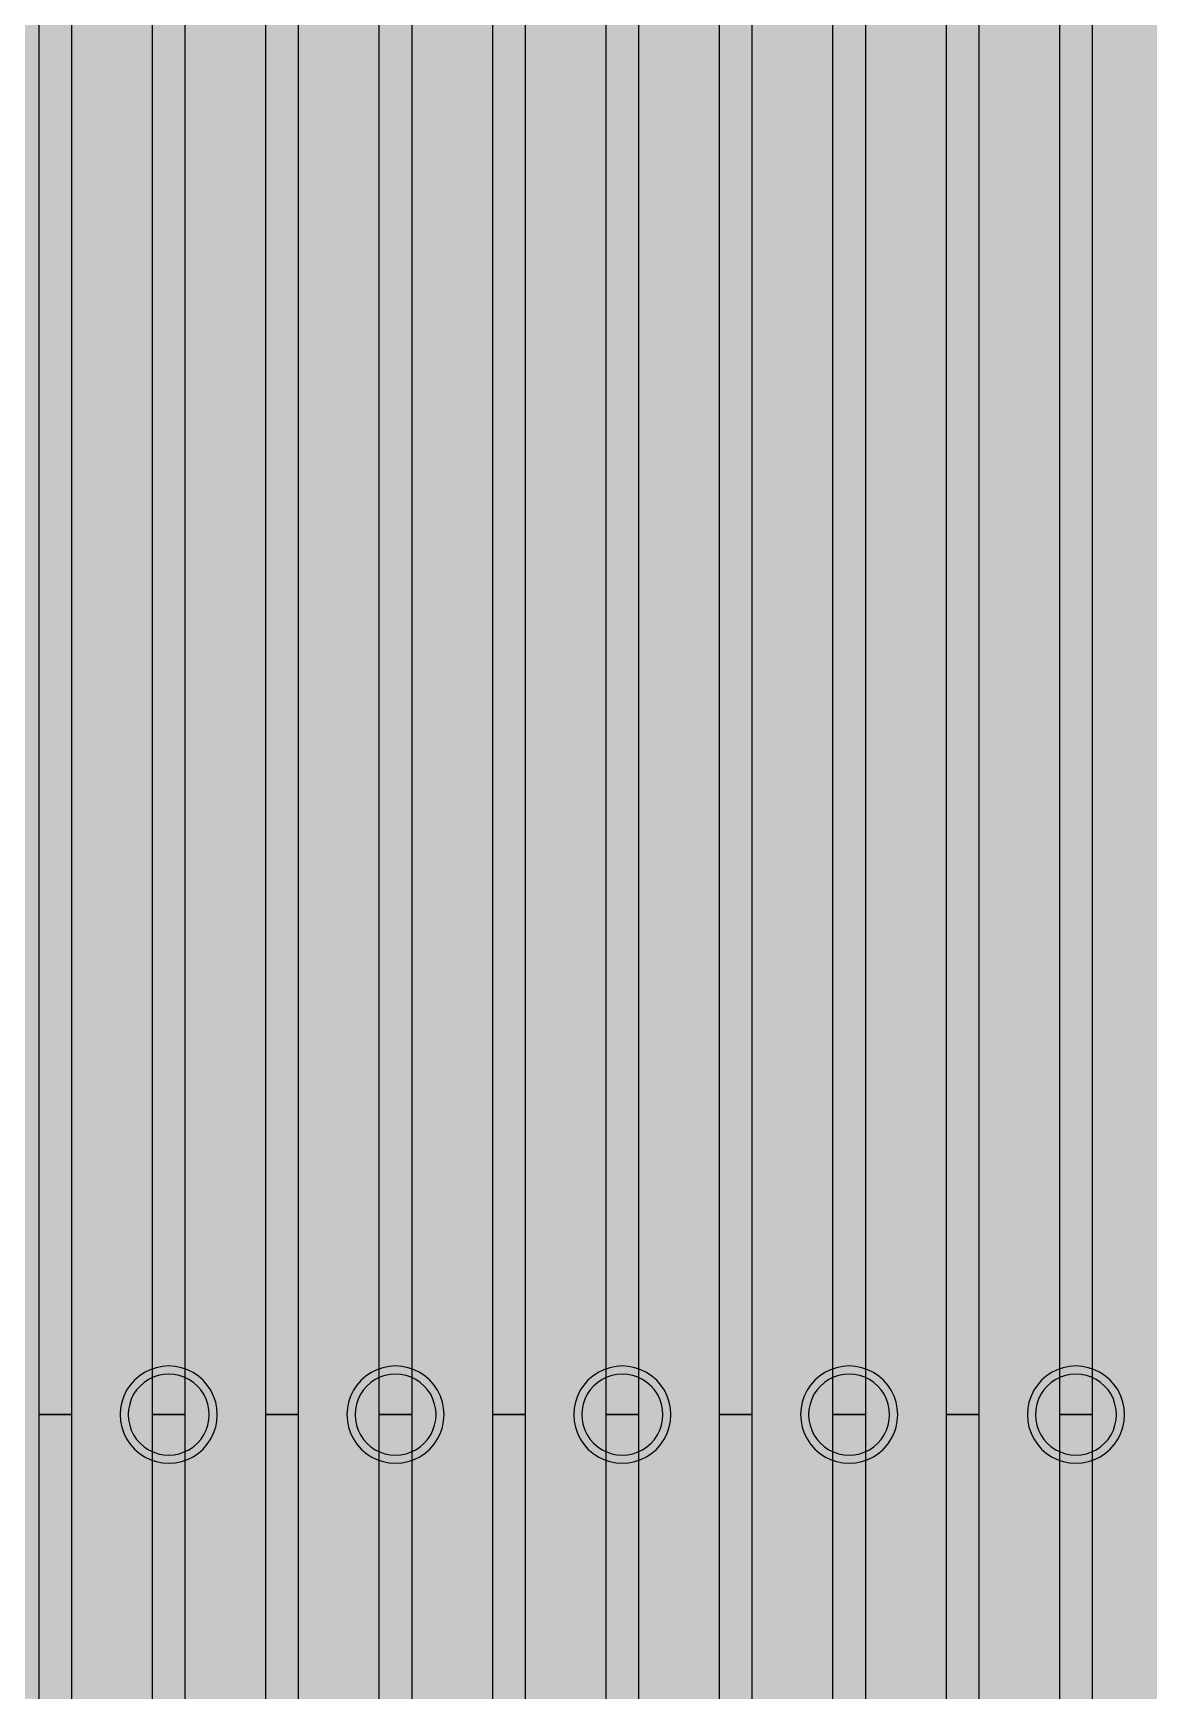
# Model space of a CAD drawing. Header units: metres. Extents: x -7231 to 10969, y -37556 to 1873.
# Drawn here: x 51.1 to 120, y -16649 to -16546.6 of the extents above; entities that cross this region are included whole.
import ezdxf

# ---------------------------------------------------------------- set-up
doc = ezdxf.new("R2010")
doc.units = ezdxf.units.M
for name, color, linetype in [('Metal1', 4, 'CONTINUOUS'), ('Metal2', 3, 'CONTINUOUS'), ('Polyimide', 7, 'CONTINUOUS')]:
    doc.layers.add(name, color=color, linetype=linetype)

msp = doc.modelspace()

# ---------------------------------------------------------------- hatches: boundary and pattern name
at = {"layer": 'Polyimide'}
msp.add_hatch(color=7, dxfattribs=at).paths.add_polyline_path([(4065.69, -468), (4066.67, -501.99), (4068.51, -535.99), (4071.41, -569.99), (4075.54, -603.99), (4081.04, -637.99), (4088.01, -671.99), (4096.52, -705.98), (4106.62, -739.98), (4118.33, -773.98), (4131.63, -807.98), (4146.49, -841.98), (4162.87, -875.98), (4180.68, -909.97), (4199.83, -943.97), (4220.22, -977.97), (4241.73, -1011.97), (4264.21, -1045.97), (4287.52, -1079.96), (4311.51, -1113.96), (4336.01, -1147.96), (4360.86, -1181.96), (4385.88, -1215.96), (4410.89, -1249.96), (4435.74, -1283.95), (4460.24, -1317.95), (4484.23, -1351.95), (4507.54, -1385.95), (4530.02, -1419.95), (4551.53, -1453.94), (4571.92, -1487.94), (4591.07, -1521.94), (4608.88, -1555.94), (4625.26, -1589.94), (4640.12, -1623.94), (4653.42, -1657.93), (4665.13, -1691.93), (4675.23, -1725.93), (4683.74, -1759.93), (4690.71, -1793.93), (4696.21, -1827.93), (4700.34, -1861.92), (4703.24, -1895.92), (4705.08, -1929.92), (4706.06, -1963.92), (4706.44, -1997.92), (4706.5, -2031.91), (4706.5, -4793.02), (4709.95, -4838.39), (4720.22, -4882.71), (4737.08, -4924.98), (4760.13, -4964.2), (4788.85, -4999.49), (4822.58, -5030.03), (4860.53, -5055.12), (4901.85, -5074.18), (4901.85, -5074.18), (4970.68, -5105.23), (5034.7, -5145.26), (5092.76, -5193.54), (5143.8, -5249.19), (5186.89, -5311.2), (5221.24, -5378.44), (5246.23, -5449.69), (5261.41, -5523.66), (5266.5, -5599), (5261.41, -5674.34), (5246.23, -5748.31), (5221.24, -5819.56), (5186.89, -5886.8), (5143.8, -5948.81), (5092.76, -6004.46), (5034.7, -6052.74), (4970.68, -6092.77), (4901.85, -6123.82), (4860.53, -6142.88), (4822.58, -6167.97), (4788.85, -6198.51), (4760.13, -6233.8), (4737.08, -6273.02), (4720.22, -6315.29), (4709.95, -6359.61), (4706.5, -6404.98), (4706.5, -9221.52), (4709.95, -9266.88), (4720.22, -9311.21), (4737.08, -9353.47), (4760.13, -9392.7), (4788.85, -9427.98), (4822.58, -9458.52), (4860.53, -9483.61), (4901.85, -9502.67), (4970.68, -9533.72), (5034.7, -9573.75), (5092.76, -9622.03), (5143.8, -9677.68), (5186.89, -9739.69), (5221.24, -9806.94), (5246.23, -9878.19), (5261.41, -9952.16), (5266.5, -10027.49), (5261.41, -10102.83), (5246.23, -10176.8), (5221.24, -10248.05), (5186.89, -10315.3), (5143.8, -10377.31), (5092.76, -10432.96), (5034.7, -10481.24), (4970.68, -10521.27), (4901.85, -10552.32), (4860.53, -10571.38), (4822.58, -10596.46), (4788.85, -10627), (4760.13, -10662.29), (4737.08, -10701.52), (4720.22, -10743.78), (4709.95, -10788.1), (4706.5, -10833.47), (4706.5, -13650.01), (4709.95, -13695.38), (4720.22, -13739.7), (4737.08, -13781.96), (4760.13, -13821.19), (4788.85, -13856.48), (4822.58, -13887.02), (4860.53, -13912.11), (4901.85, -13931.17), (4970.68, -13962.22), (5034.7, -14002.25), (5092.76, -14050.53), (5143.8, -14106.18), (5186.89, -14168.19), (5221.24, -14235.43), (5246.23, -14306.68), (5261.41, -14380.65), (5266.5, -14455.99), (5261.41, -14531.33), (5246.23, -14605.29), (5221.24, -14676.55), (5186.89, -14743.79), (5143.8, -14805.8), (5092.76, -14861.45), (5034.7, -14909.73), (4970.68, -14949.76), (4901.85, -14980.81), (4860.53, -14999.87), (4822.58, -15024.96), (4788.85, -15055.5), (4760.13, -15090.79), (4737.08, -15130.01), (4720.22, -15172.27), (4709.95, -15216.6), (4706.5, -15261.97), (4706.5, -15455.99), (4720.95, -15750.04), (4764.14, -16041.26), (4835.68, -16326.84), (4934.86, -16604.04), (5060.74, -16870.18), (5212.09, -17122.7), (5387.47, -17359.17), (5585.18, -17577.31), (5803.32, -17775.02), (6039.79, -17950.4), (6292.31, -18101.75), (6558.45, -18227.63), (6835.65, -18326.81), (7121.23, -18398.34), (7412.45, -18441.54), (7706.5, -18455.99), (9969.01, -18455.99), (10047.42, -18459.84), (10125.08, -18471.36), (10201.23, -18490.44), (10275.15, -18516.89), (10346.12, -18550.45), (10413.46, -18590.81), (10476.52, -18637.58), (10534.69, -18690.3), (10587.41, -18748.47), (10634.18, -18811.53), (10674.54, -18878.87), (10708.11, -18949.84), (10734.56, -19023.76), (10753.63, -19099.92), (10765.15, -19177.58), (10769.01, -19255.99), (10769.01, -20895.8), (10730.24, -20951.41), (10694.6, -21009.08), (10662.21, -21068.63), (10633.17, -21129.89), (10607.55, -21192.66), (10585.45, -21256.74), (10566.93, -21321.96), (10552.05, -21388.09), (10540.84, -21454.95), (10533.35, -21522.33), (10529.6, -21590.02), (10529.6, -21657.81), (10533.35, -21725.5), (10540.84, -21792.87), (10552.05, -21859.73), (10566.93, -21925.87), (10585.45, -21991.08), (10607.55, -22055.17), (10633.17, -22117.94), (10662.21, -22179.19), (10694.6, -22238.74), (10730.24, -22296.41), (10769.01, -22352.03), (10769.01, -32454.24), (10728.74, -32510.49), (10691.72, -32568.92), (10658.05, -32629.35), (10627.85, -32691.58), (10601.2, -32755.42), (10578.21, -32820.67), (10558.93, -32887.1), (10543.44, -32954.52), (10531.77, -33022.71), (10523.97, -33091.44), (10520.07, -33160.51), (10520.07, -33229.69), (10523.97, -33298.75), (10531.77, -33367.49), (10543.44, -33435.67), (10558.93, -33503.09), (10578.21, -33569.53), (10601.2, -33634.77), (10627.85, -33698.61), (10658.05, -33760.85), (10691.72, -33821.28), (10728.74, -33879.71), (10769.01, -33935.96), (10769.01, -36556), (10765.15, -36634.41), (10753.63, -36712.07), (10734.56, -36788.23), (10708.11, -36862.15), (10674.54, -36933.12), (10634.18, -37000.46), (10587.41, -37063.51), (10534.69, -37121.69), (10476.52, -37174.41), (10413.46, -37221.18), (10346.12, -37261.54), (10275.15, -37295.1), (10201.23, -37321.55), (10125.08, -37340.63), (10047.42, -37352.15), (9969.01, -37356), (-6231.01, -37356), (-6309.42, -37352.15), (-6387.08, -37340.63), (-6463.23, -37321.55), (-6537.15, -37295.1), (-6608.12, -37261.54), (-6675.46, -37221.18), (-6738.52, -37174.41), (-6796.69, -37121.69), (-6849.41, -37063.51), (-6896.18, -37000.46), (-6936.54, -36933.12), (-6970.11, -36862.15), (-6996.56, -36788.23), (-7015.63, -36712.07), (-7027.15, -36634.41), (-7031.01, -36556), (-7031.01, -33936), (-6990.74, -33879.75), (-6953.7, -33821.31), (-6920.03, -33760.88), (-6889.82, -33698.64), (-6863.18, -33634.8), (-6840.18, -33569.55), (-6820.9, -33503.11), (-6805.4, -33435.69), (-6793.74, -33367.49), (-6785.94, -33298.75), (-6782.03, -33229.68), (-6782.03, -33160.5), (-6785.94, -33091.43), (-6793.74, -33022.69), (-6805.4, -32954.5), (-6820.9, -32887.07), (-6840.18, -32820.63), (-6863.18, -32755.39), (-6889.82, -32691.54), (-6920.03, -32629.3), (-6953.7, -32568.87), (-6990.74, -32510.43), (-7031.01, -32454.18), (-7031.01, -22364.83), (-6990.74, -22308.58), (-6953.7, -22250.14), (-6920.03, -22189.71), (-6889.82, -22127.47), (-6863.18, -22063.62), (-6840.18, -21998.38), (-6820.9, -21931.94), (-6805.4, -21864.51), (-6793.74, -21796.32), (-6785.94, -21727.58), (-6782.03, -21658.51), (-6782.03, -21589.33), (-6785.94, -21520.26), (-6793.74, -21451.52), (-6805.4, -21383.32), (-6820.9, -21315.9), (-6840.18, -21249.46), (-6863.18, -21184.21), (-6889.82, -21120.37), (-6920.03, -21058.13), (-6953.7, -20997.7), (-6990.74, -20939.26), (-7031.01, -20883.01), (-7031.01, -19255.99), (-7027.15, -19177.58), (-7015.63, -19099.92), (-6996.56, -19023.76), (-6970.11, -18949.84), (-6936.54, -18878.87), (-6896.18, -18811.53), (-6849.41, -18748.47), (-6796.69, -18690.3), (-6738.52, -18637.58), (-6675.46, -18590.81), (-6608.12, -18550.45), (-6537.15, -18516.89), (-6463.23, -18490.44), (-6387.08, -18471.36), (-6309.42, -18459.84), (-6231.01, -18455.99), (-3968.5, -18455.99), (-3674.45, -18441.54), (-3383.23, -18398.34), (-3097.65, -18326.81), (-2820.45, -18227.63), (-2554.31, -18101.75), (-2301.79, -17950.4), (-2065.32, -17775.02), (-1847.18, -17577.31), (-1649.47, -17359.17), (-1474.09, -17122.7), (-1322.74, -16870.18), (-1196.86, -16604.04), (-1097.68, -16326.84), (-1026.14, -16041.26), (-982.95, -15750.04), (-968.5, -15455.99), (-968.5, -15261.97), (-971.95, -15216.6), (-982.22, -15172.27), (-999.08, -15130.01), (-1022.13, -15090.79), (-1050.85, -15055.5), (-1084.58, -15024.96), (-1122.53, -14999.87), (-1163.85, -14980.81), (-1232.68, -14949.76), (-1296.7, -14909.73), (-1354.76, -14861.45), (-1405.8, -14805.8), (-1448.89, -14743.79), (-1483.24, -14676.55), (-1508.23, -14605.29), (-1523.41, -14531.33), (-1528.5, -14455.99), (-1523.41, -14380.65), (-1508.23, -14306.68), (-1483.24, -14235.43), (-1448.89, -14168.19), (-1405.8, -14106.18), (-1354.76, -14050.53), (-1296.7, -14002.25), (-1232.68, -13962.22), (-1163.85, -13931.17), (-1122.53, -13912.11), (-1084.58, -13887.02), (-1050.85, -13856.48), (-1022.13, -13821.19), (-999.08, -13781.96), (-982.22, -13739.7), (-971.95, -13695.38), (-968.5, -13650.01), (-968.5, -12309.64), (-971.95, -12264.27), (-982.22, -12219.94), (-999.08, -12177.68), (-1022.13, -12138.46), (-1050.85, -12103.17), (-1084.58, -12072.63), (-1122.53, -12047.54), (-1163.85, -12028.48), (-1232.68, -11997.43), (-1296.7, -11957.4), (-1354.76, -11909.12), (-1405.8, -11853.47), (-1448.89, -11791.46), (-1483.24, -11724.22), (-1508.23, -11652.96), (-1523.41, -11579), (-1528.5, -11503.66), (-1523.41, -11428.32), (-1508.23, -11354.35), (-1483.24, -11283.1), (-1448.89, -11215.86), (-1405.8, -11153.85), (-1354.76, -11098.2), (-1296.7, -11049.92), (-1232.68, -11009.89), (-1163.85, -10978.84), (-1122.53, -10959.78), (-1084.58, -10934.69), (-1050.85, -10904.15), (-1022.13, -10868.86), (-999.08, -10829.63), (-982.22, -10787.37), (-971.95, -10743.05), (-968.5, -10697.68), (-968.5, -9357.31), (-971.95, -9311.94), (-982.22, -9267.62), (-999.08, -9225.35), (-1022.13, -9186.13), (-1050.85, -9150.84), (-1084.58, -9120.3), (-1122.53, -9095.21), (-1163.85, -9076.15), (-1163.85, -9076.15), (-1232.68, -9045.1), (-1296.7, -9005.07), (-1354.76, -8956.79), (-1405.8, -8901.14), (-1448.89, -8839.13), (-1483.24, -8771.89), (-1508.23, -8700.64), (-1523.41, -8626.67), (-1528.5, -8551.33), (-1523.41, -8475.99), (-1508.23, -8402.02), (-1483.24, -8330.77), (-1448.89, -8263.53), (-1405.8, -8201.52), (-1354.76, -8145.87), (-1296.7, -8097.59), (-1232.68, -8057.56), (-1163.85, -8026.51), (-1163.85, -8026.51), (-1122.53, -8007.45), (-1084.58, -7982.36), (-1050.85, -7951.82), (-1022.13, -7916.53), (-999.08, -7877.31), (-982.22, -7835.04), (-971.95, -7790.72), (-968.5, -7745.35), (-968.5, -6404.98), (-971.95, -6359.61), (-982.22, -6315.29), (-999.08, -6273.02), (-1022.13, -6233.8), (-1050.85, -6198.51), (-1084.58, -6167.97), (-1122.53, -6142.88), (-1163.85, -6123.82), (-1163.85, -6123.82), (-1232.68, -6092.77), (-1296.7, -6052.74), (-1354.76, -6004.46), (-1405.8, -5948.81), (-1448.89, -5886.8), (-1483.24, -5819.56), (-1508.23, -5748.31), (-1523.41, -5674.34), (-1528.5, -5599), (-1523.41, -5523.66), (-1508.23, -5449.69), (-1483.24, -5378.44), (-1448.89, -5311.2), (-1405.8, -5249.19), (-1354.76, -5193.54), (-1296.7, -5145.26), (-1232.68, -5105.23), (-1163.85, -5074.18), (-1163.85, -5074.18), (-1122.53, -5055.12), (-1084.58, -5030.03), (-1050.85, -4999.49), (-1022.13, -4964.2), (-999.08, -4924.98), (-982.22, -4882.71), (-971.95, -4838.39), (-968.5, -4793.02), (-968.5, -2031.91), (-968.44, -1997.92), (-968.06, -1963.92), (-967.05, -1929.92), (-965.18, -1895.92), (-962.22, -1861.92), (-958.01, -1827.93), (-952.41, -1793.93), (-945.31, -1759.93), (-936.64, -1725.93), (-926.35, -1691.93), (-914.43, -1657.93), (-900.88, -1623.94), (-885.74, -1589.94), (-869.05, -1555.94), (-850.91, -1521.94), (-831.4, -1487.94), (-810.63, -1453.94), (-788.72, -1419.95), (-765.82, -1385.95), (-742.07, -1351.95), (-717.63, -1317.95), (-692.67, -1283.95), (-667.36, -1249.96), (-641.88, -1215.96), (-616.39, -1181.96), (-591.08, -1147.96), (-566.12, -1113.96), (-541.68, -1079.96), (-517.93, -1045.97), (-495.03, -1011.97), (-473.12, -977.97), (-452.35, -943.97), (-432.84, -909.97), (-414.7, -875.98), (-398.01, -841.98), (-382.87, -807.98), (-369.32, -773.98), (-357.4, -739.98), (-347.11, -705.98), (-338.44, -671.99), (-331.34, -637.99), (-325.74, -603.99), (-321.53, -569.99), (-318.57, -535.99), (-316.7, -501.99), (-315.69, -468), (-315.31, -434), (-315.25, -400), (-315.25, 401), (-315.25, 451), (-315.25, 1644), (-270.25, 1644), (-270.03, 1637.13), (-269.35, 1630.29), (-268.23, 1623.52), (-266.67, 1616.82), (-264.68, 1610.25), (-262.26, 1603.82), (-259.42, 1597.56), (-256.18, 1591.5), (-252.55, 1585.67), (-248.55, 1580.08), (-244.19, 1574.77), (-239.5, 1569.75), (-234.48, 1565.06), (-229.17, 1560.7), (-223.58, 1556.7), (-217.75, 1553.07), (-211.69, 1549.83), (-205.43, 1546.99), (-199, 1544.57), (-192.43, 1542.58), (-185.73, 1541.02), (-178.96, 1539.9), (-172.12, 1539.22), (-165.25, 1539), (-158.38, 1539.22), (-151.54, 1539.9), (-144.77, 1541.02), (-138.07, 1542.58), (-131.5, 1544.57), (-125.07, 1546.99), (-118.81, 1549.83), (-112.75, 1553.07), (-106.92, 1556.7), (-101.33, 1560.7), (-96.02, 1565.06), (-91, 1569.75), (-86.31, 1574.77), (-81.95, 1580.08), (-77.95, 1585.67), (-74.32, 1591.5), (-71.08, 1597.56), (-68.24, 1603.82), (-65.82, 1610.25), (-63.83, 1616.82), (-62.27, 1623.52), (-61.15, 1630.29), (-60.47, 1637.13), (-60.25, 1644), (1853, 1644), (1853, 1573), (3815.25, 1573), (3815.46, 1579.54), (3816.11, 1586.05), (3817.17, 1592.51), (3818.66, 1598.88), (3820.56, 1605.14), (3822.86, 1611.27), (3825.56, 1617.23), (3828.65, 1623), (3832.1, 1628.56), (3835.91, 1633.88), (3840.07, 1638.93), (3844.54, 1643.71), (3849.32, 1648.18), (3854.37, 1652.34), (3859.69, 1656.15), (3865.25, 1659.6), (3871.02, 1662.69), (3876.98, 1665.39), (3883.11, 1667.69), (3889.37, 1669.59), (3895.74, 1671.08), (3902.2, 1672.14), (3908.71, 1672.79), (3915.25, 1673), (3921.79, 1672.79), (3928.3, 1672.14), (3934.76, 1671.08), (3941.13, 1669.59), (3947.39, 1667.69), (3953.52, 1665.39), (3959.48, 1662.69), (3965.25, 1659.6), (3970.81, 1656.15), (3976.13, 1652.34), (3981.18, 1648.18), (3985.96, 1643.71), (3990.43, 1638.93), (3994.59, 1633.88), (3998.4, 1628.56), (4001.85, 1623), (4004.94, 1617.23), (4007.64, 1611.27), (4009.94, 1605.14), (4011.84, 1598.88), (4013.33, 1592.51), (4014.39, 1586.05), (4015.04, 1579.54), (4015.25, 1573), (4065.25, 1573), (4065.25, 451), (4065.25, 401), (4065.25, -400), (4065.31, -434), (4065.69, -468)])

# ---------------------------------------------------------------- linework, layer by layer
at = {"layer": 'Metal1'}
for points in [[(53.5, -2032.13), (53.5, -16631.91), (51.5, -16631.91), (51.5, -2031.7)], [(60.5, -2032.13), (60.5, -16631.91), (58.5, -16631.91), (58.5, -2031.7)], [(67.5, -2032.13), (67.5, -16631.91), (65.5, -16631.91), (65.5, -2031.7)], [(74.5, -2032.13), (74.5, -16631.91), (72.5, -16631.91), (72.5, -2031.7)], [(81.5, -2032.13), (81.5, -16631.91), (79.5, -16631.91), (79.5, -2031.7)], [(88.5, -2032.13), (88.5, -16631.91), (86.5, -16631.91), (86.5, -2031.7)], [(95.5, -2032.13), (95.5, -16631.91), (93.5, -16631.91), (93.5, -2031.7)], [(102.5, -2032.13), (102.5, -16631.91), (100.5, -16631.91), (100.5, -2031.7)], [(109.5, -2032.12), (109.5, -16631.91), (107.5, -16631.91), (107.5, -2031.7)], [(116.5, -2032.12), (116.5, -16631.91), (114.5, -16631.91), (114.5, -2031.71)], [(167.16, -17790.01), (150.67, -17767.51), (134.17, -17745.01), (117.67, -17722.51), (101.18, -17700.01), (84.68, -17677.51), (68.19, -17655.01), (58.2, -17641.38), (51.5, -17620.91), (51.5, -16631.91), (53.5, -16631.91), (53.5, -17620.6), (60, -17640.45), (69.8, -17653.82), (86.3, -17676.32), (102.79, -17698.83), (119.29, -17721.33), (135.78, -17743.83), (152.28, -17766.33), (168.77, -17788.83)], [(180.27, -17790.01), (163.9, -17767.51), (147.53, -17745.01), (131.16, -17722.51), (114.8, -17700.01), (98.43, -17677.5), (82.06, -17655), (72.15, -17641.38), (65.5, -17620.94), (65.5, -16631.91), (67.5, -16631.91), (67.5, -17620.63), (73.95, -17640.45), (83.68, -17653.83), (100.05, -17676.33), (116.41, -17698.83), (132.78, -17721.33), (149.15, -17743.83), (165.52, -17766.33), (181.89, -17788.83)], [(193.38, -17790), (177.14, -17767.5), (160.89, -17745), (144.65, -17722.5), (128.41, -17700), (112.17, -17677.5), (95.93, -17655), (86.09, -17641.37), (79.5, -17620.97), (79.5, -16631.91), (81.5, -16631.91), (81.5, -17620.66), (87.9, -17640.46), (97.55, -17653.83), (113.79, -17676.33), (130.03, -17698.83), (146.28, -17721.33), (162.52, -17743.83), (178.76, -17766.33), (195, -17788.83)], [(206.48, -17790), (190.37, -17767.5), (174.26, -17745), (158.14, -17722.5), (142.03, -17700), (125.91, -17677.5), (109.8, -17655), (100.04, -17641.37), (93.5, -17621), (93.5, -16631.91), (95.5, -16631.91), (95.5, -17620.69), (101.85, -17640.46), (111.43, -17653.83), (127.54, -17676.33), (143.65, -17698.83), (159.77, -17721.34), (175.88, -17743.84), (192, -17766.34), (208.11, -17788.84)], [(219.59, -17790), (203.61, -17767.5), (187.62, -17745), (171.63, -17722.5), (155.65, -17700), (139.66, -17677.5), (123.67, -17654.99), (113.99, -17641.37), (107.5, -17621.03), (107.5, -16631.91), (109.5, -16631.91), (109.5, -17620.72), (115.8, -17640.46), (125.3, -17653.84), (141.29, -17676.34), (157.28, -17698.84), (173.26, -17721.34), (189.25, -17743.84), (205.24, -17766.34), (221.22, -17788.84)]]:
    msp.add_lwpolyline(points, dxfattribs=at)
for points in [[(62.5, -16631.91), (62.47, -16631.52), (62.4, -16631.14), (62.27, -16630.77), (62.1, -16630.41), (61.88, -16630.09), (61.62, -16629.79), (61.33, -16629.53), (61, -16629.32), (60.65, -16629.14), (60.28, -16629.02), (59.89, -16628.94), (59.5, -16628.91), (59.11, -16628.94), (58.72, -16629.02), (58.35, -16629.14), (58, -16629.32), (57.67, -16629.53), (57.38, -16629.79), (57.12, -16630.09), (56.9, -16630.41), (56.73, -16630.77), (56.6, -16631.14), (56.53, -16631.52), (56.5, -16631.91), (56.53, -16632.31), (56.6, -16632.69), (56.73, -16633.06), (56.9, -16633.41), (57.12, -16633.74), (57.38, -16634.04), (57.67, -16634.29), (58, -16634.51), (58.35, -16634.69), (58.72, -16634.81), (59.11, -16634.89), (59.5, -16634.91), (59.89, -16634.89), (60.28, -16634.81), (60.65, -16634.69), (61, -16634.51), (61.33, -16634.29), (61.62, -16634.04), (61.88, -16633.74), (62.1, -16633.41), (62.27, -16633.06), (62.4, -16632.69), (62.47, -16632.31), (62.5, -16631.91)], [(76.5, -16631.91), (76.47, -16631.52), (76.4, -16631.14), (76.27, -16630.77), (76.1, -16630.41), (75.88, -16630.09), (75.62, -16629.79), (75.33, -16629.53), (75, -16629.32), (74.65, -16629.14), (74.28, -16629.02), (73.89, -16628.94), (73.5, -16628.91), (73.11, -16628.94), (72.72, -16629.02), (72.35, -16629.14), (72, -16629.32), (71.67, -16629.53), (71.38, -16629.79), (71.12, -16630.09), (70.9, -16630.41), (70.73, -16630.77), (70.6, -16631.14), (70.53, -16631.52), (70.5, -16631.91), (70.53, -16632.31), (70.6, -16632.69), (70.73, -16633.06), (70.9, -16633.41), (71.12, -16633.74), (71.38, -16634.04), (71.67, -16634.29), (72, -16634.51), (72.35, -16634.69), (72.72, -16634.81), (73.11, -16634.89), (73.5, -16634.91), (73.89, -16634.89), (74.28, -16634.81), (74.65, -16634.69), (75, -16634.51), (75.33, -16634.29), (75.62, -16634.04), (75.88, -16633.74), (76.1, -16633.41), (76.27, -16633.06), (76.4, -16632.69), (76.47, -16632.31), (76.5, -16631.91)], [(90.5, -16631.91), (90.47, -16631.52), (90.4, -16631.14), (90.27, -16630.77), (90.1, -16630.41), (89.88, -16630.09), (89.62, -16629.79), (89.33, -16629.53), (89, -16629.32), (88.65, -16629.14), (88.28, -16629.02), (87.89, -16628.94), (87.5, -16628.91), (87.11, -16628.94), (86.72, -16629.02), (86.35, -16629.14), (86, -16629.32), (85.67, -16629.53), (85.38, -16629.79), (85.12, -16630.09), (84.9, -16630.41), (84.73, -16630.77), (84.6, -16631.14), (84.53, -16631.52), (84.5, -16631.91), (84.53, -16632.31), (84.6, -16632.69), (84.73, -16633.06), (84.9, -16633.41), (85.12, -16633.74), (85.38, -16634.04), (85.67, -16634.29), (86, -16634.51), (86.35, -16634.69), (86.72, -16634.81), (87.11, -16634.89), (87.5, -16634.91), (87.89, -16634.89), (88.28, -16634.81), (88.65, -16634.69), (89, -16634.51), (89.33, -16634.29), (89.62, -16634.04), (89.88, -16633.74), (90.1, -16633.41), (90.27, -16633.06), (90.4, -16632.69), (90.47, -16632.31), (90.5, -16631.91)], [(104.5, -16631.91), (104.47, -16631.52), (104.4, -16631.14), (104.27, -16630.77), (104.1, -16630.41), (103.88, -16630.09), (103.62, -16629.79), (103.33, -16629.53), (103, -16629.32), (102.65, -16629.14), (102.28, -16629.02), (101.89, -16628.94), (101.5, -16628.91), (101.11, -16628.94), (100.72, -16629.02), (100.35, -16629.14), (100, -16629.32), (99.67, -16629.53), (99.38, -16629.79), (99.12, -16630.09), (98.9, -16630.41), (98.73, -16630.77), (98.6, -16631.14), (98.53, -16631.52), (98.5, -16631.91), (98.53, -16632.31), (98.6, -16632.69), (98.73, -16633.06), (98.9, -16633.41), (99.12, -16633.74), (99.38, -16634.04), (99.67, -16634.29), (100, -16634.51), (100.35, -16634.69), (100.72, -16634.81), (101.11, -16634.89), (101.5, -16634.91), (101.89, -16634.89), (102.28, -16634.81), (102.65, -16634.69), (103, -16634.51), (103.33, -16634.29), (103.62, -16634.04), (103.88, -16633.74), (104.1, -16633.41), (104.27, -16633.06), (104.4, -16632.69), (104.47, -16632.31), (104.5, -16631.91)], [(118.5, -16631.91), (118.47, -16631.52), (118.4, -16631.14), (118.27, -16630.77), (118.1, -16630.41), (117.88, -16630.09), (117.62, -16629.79), (117.33, -16629.53), (117, -16629.32), (116.65, -16629.14), (116.28, -16629.02), (115.89, -16628.94), (115.5, -16628.91), (115.11, -16628.94), (114.72, -16629.02), (114.35, -16629.14), (114, -16629.32), (113.67, -16629.53), (113.38, -16629.79), (113.12, -16630.09), (112.9, -16630.41), (112.73, -16630.77), (112.6, -16631.14), (112.53, -16631.52), (112.5, -16631.91), (112.53, -16632.31), (112.6, -16632.69), (112.73, -16633.06), (112.9, -16633.41), (113.12, -16633.74), (113.38, -16634.04), (113.67, -16634.29), (114, -16634.51), (114.35, -16634.69), (114.72, -16634.81), (115.11, -16634.89), (115.5, -16634.91), (115.89, -16634.89), (116.28, -16634.81), (116.65, -16634.69), (117, -16634.51), (117.33, -16634.29), (117.62, -16634.04), (117.88, -16633.74), (118.1, -16633.41), (118.27, -16633.06), (118.4, -16632.69), (118.47, -16632.31), (118.5, -16631.91)]]:
    msp.add_lwpolyline(points, close=True, dxfattribs=at)
at = {"layer": 'Metal2'}
for points in [[(62.5, -16631.91), (62.47, -16631.52), (62.4, -16631.14), (62.27, -16630.77), (62.1, -16630.41), (61.88, -16630.09), (61.62, -16629.79), (61.33, -16629.53), (61, -16629.32), (60.65, -16629.14), (60.28, -16629.02), (59.89, -16628.94), (59.5, -16628.91), (59.11, -16628.94), (58.72, -16629.02), (58.35, -16629.14), (58, -16629.32), (57.67, -16629.53), (57.38, -16629.79), (57.12, -16630.09), (56.9, -16630.41), (56.73, -16630.77), (56.6, -16631.14), (56.53, -16631.52), (56.5, -16631.91), (56.53, -16632.31), (56.6, -16632.69), (56.73, -16633.06), (56.9, -16633.41), (57.12, -16633.74), (57.38, -16634.04), (57.67, -16634.29), (58, -16634.51), (58.35, -16634.69), (58.72, -16634.81), (59.11, -16634.89), (59.5, -16634.91), (59.89, -16634.89), (60.28, -16634.81), (60.65, -16634.69), (61, -16634.51), (61.33, -16634.29), (61.62, -16634.04), (61.88, -16633.74), (62.1, -16633.41), (62.27, -16633.06), (62.4, -16632.69), (62.47, -16632.31), (62.5, -16631.91)], [(76.5, -16631.91), (76.47, -16631.52), (76.4, -16631.14), (76.27, -16630.77), (76.1, -16630.41), (75.88, -16630.09), (75.62, -16629.79), (75.33, -16629.53), (75, -16629.32), (74.65, -16629.14), (74.28, -16629.02), (73.89, -16628.94), (73.5, -16628.91), (73.11, -16628.94), (72.72, -16629.02), (72.35, -16629.14), (72, -16629.32), (71.67, -16629.53), (71.38, -16629.79), (71.12, -16630.09), (70.9, -16630.41), (70.73, -16630.77), (70.6, -16631.14), (70.53, -16631.52), (70.5, -16631.91), (70.53, -16632.31), (70.6, -16632.69), (70.73, -16633.06), (70.9, -16633.41), (71.12, -16633.74), (71.38, -16634.04), (71.67, -16634.29), (72, -16634.51), (72.35, -16634.69), (72.72, -16634.81), (73.11, -16634.89), (73.5, -16634.91), (73.89, -16634.89), (74.28, -16634.81), (74.65, -16634.69), (75, -16634.51), (75.33, -16634.29), (75.62, -16634.04), (75.88, -16633.74), (76.1, -16633.41), (76.27, -16633.06), (76.4, -16632.69), (76.47, -16632.31), (76.5, -16631.91)], [(90.5, -16631.91), (90.47, -16631.52), (90.4, -16631.14), (90.27, -16630.77), (90.1, -16630.41), (89.88, -16630.09), (89.62, -16629.79), (89.33, -16629.53), (89, -16629.32), (88.65, -16629.14), (88.28, -16629.02), (87.89, -16628.94), (87.5, -16628.91), (87.11, -16628.94), (86.72, -16629.02), (86.35, -16629.14), (86, -16629.32), (85.67, -16629.53), (85.38, -16629.79), (85.12, -16630.09), (84.9, -16630.41), (84.73, -16630.77), (84.6, -16631.14), (84.53, -16631.52), (84.5, -16631.91), (84.53, -16632.31), (84.6, -16632.69), (84.73, -16633.06), (84.9, -16633.41), (85.12, -16633.74), (85.38, -16634.04), (85.67, -16634.29), (86, -16634.51), (86.35, -16634.69), (86.72, -16634.81), (87.11, -16634.89), (87.5, -16634.91), (87.89, -16634.89), (88.28, -16634.81), (88.65, -16634.69), (89, -16634.51), (89.33, -16634.29), (89.62, -16634.04), (89.88, -16633.74), (90.1, -16633.41), (90.27, -16633.06), (90.4, -16632.69), (90.47, -16632.31), (90.5, -16631.91)], [(104.5, -16631.91), (104.47, -16631.52), (104.4, -16631.14), (104.27, -16630.77), (104.1, -16630.41), (103.88, -16630.09), (103.62, -16629.79), (103.33, -16629.53), (103, -16629.32), (102.65, -16629.14), (102.28, -16629.02), (101.89, -16628.94), (101.5, -16628.91), (101.11, -16628.94), (100.72, -16629.02), (100.35, -16629.14), (100, -16629.32), (99.67, -16629.53), (99.38, -16629.79), (99.12, -16630.09), (98.9, -16630.41), (98.73, -16630.77), (98.6, -16631.14), (98.53, -16631.52), (98.5, -16631.91), (98.53, -16632.31), (98.6, -16632.69), (98.73, -16633.06), (98.9, -16633.41), (99.12, -16633.74), (99.38, -16634.04), (99.67, -16634.29), (100, -16634.51), (100.35, -16634.69), (100.72, -16634.81), (101.11, -16634.89), (101.5, -16634.91), (101.89, -16634.89), (102.28, -16634.81), (102.65, -16634.69), (103, -16634.51), (103.33, -16634.29), (103.62, -16634.04), (103.88, -16633.74), (104.1, -16633.41), (104.27, -16633.06), (104.4, -16632.69), (104.47, -16632.31), (104.5, -16631.91)], [(118.5, -16631.91), (118.47, -16631.52), (118.4, -16631.14), (118.27, -16630.77), (118.1, -16630.41), (117.88, -16630.09), (117.62, -16629.79), (117.33, -16629.53), (117, -16629.32), (116.65, -16629.14), (116.28, -16629.02), (115.89, -16628.94), (115.5, -16628.91), (115.11, -16628.94), (114.72, -16629.02), (114.35, -16629.14), (114, -16629.32), (113.67, -16629.53), (113.38, -16629.79), (113.12, -16630.09), (112.9, -16630.41), (112.73, -16630.77), (112.6, -16631.14), (112.53, -16631.52), (112.5, -16631.91), (112.53, -16632.31), (112.6, -16632.69), (112.73, -16633.06), (112.9, -16633.41), (113.12, -16633.74), (113.38, -16634.04), (113.67, -16634.29), (114, -16634.51), (114.35, -16634.69), (114.72, -16634.81), (115.11, -16634.89), (115.5, -16634.91), (115.89, -16634.89), (116.28, -16634.81), (116.65, -16634.69), (117, -16634.51), (117.33, -16634.29), (117.62, -16634.04), (117.88, -16633.74), (118.1, -16633.41), (118.27, -16633.06), (118.4, -16632.69), (118.47, -16632.31), (118.5, -16631.91)]]:
    msp.add_lwpolyline(points, close=True, dxfattribs=at)
for points in [[(173.71, -17790.01), (157.28, -17767.51), (140.85, -17745.01), (124.42, -17722.51), (107.99, -17700.01), (91.56, -17677.51), (75.12, -17655.01), (65.17, -17641.38), (58.5, -17620.93), (58.5, -16631.91), (60.5, -16631.91), (60.5, -17620.61), (66.97, -17640.45), (76.74, -17653.83), (93.17, -17676.33), (109.6, -17698.83), (126.03, -17721.33), (142.47, -17743.83), (158.9, -17766.33), (175.33, -17788.83)], [(186.82, -17790.01), (170.52, -17767.51), (154.21, -17745), (137.91, -17722.5), (121.6, -17700), (105.3, -17677.5), (88.99, -17655), (79.12, -17641.37), (72.5, -17620.96), (72.5, -16631.91), (74.5, -16631.91), (74.5, -17620.64), (80.92, -17640.46), (90.61, -17653.83), (106.92, -17676.33), (123.22, -17698.83), (139.53, -17721.33), (155.83, -17743.83), (172.14, -17766.33), (188.44, -17788.83)], [(199.93, -17790), (183.75, -17767.5), (167.58, -17745), (151.4, -17722.5), (135.22, -17700), (119.04, -17677.5), (102.87, -17655), (93.07, -17641.37), (86.5, -17620.99), (86.5, -16631.91), (88.5, -16631.91), (88.5, -17620.67), (94.87, -17640.46), (104.49, -17653.83), (120.67, -17676.33), (136.84, -17698.83), (153.02, -17721.33), (169.2, -17743.83), (185.38, -17766.34), (201.55, -17788.84)], [(213.04, -17790), (196.99, -17767.5), (180.94, -17745), (164.89, -17722.5), (148.84, -17700), (132.79, -17677.5), (116.74, -17655), (107.02, -17641.37), (100.5, -17621.02), (100.5, -16631.91), (102.5, -16631.91), (102.5, -17620.7), (108.82, -17640.46), (118.36, -17653.83), (134.41, -17676.34), (150.47, -17698.84), (166.52, -17721.34), (182.57, -17743.84), (198.62, -17766.34), (214.67, -17788.84)], [(226.15, -17790), (210.22, -17767.5), (194.3, -17745), (178.38, -17722.5), (162.45, -17699.99), (146.53, -17677.49), (130.61, -17654.99), (120.96, -17641.37), (114.5, -17621.04), (114.5, -16631.91), (116.5, -16631.91), (116.5, -17620.73), (122.78, -17640.46), (132.24, -17653.84), (148.16, -17676.34), (164.09, -17698.84), (180.01, -17721.34), (195.93, -17743.84), (211.86, -17766.34), (227.78, -17788.84)]]:
    msp.add_lwpolyline(points, dxfattribs=at)
at = {"layer": 'Via'}
for points in [[(62, -16631.91), (61.98, -16631.59), (61.91, -16631.27), (61.81, -16630.96), (61.67, -16630.66), (61.48, -16630.39), (61.27, -16630.15), (61.02, -16629.93), (60.75, -16629.75), (60.46, -16629.6), (60.15, -16629.5), (59.83, -16629.44), (59.5, -16629.41), (59.17, -16629.44), (58.85, -16629.5), (58.54, -16629.6), (58.25, -16629.75), (57.98, -16629.93), (57.73, -16630.15), (57.52, -16630.39), (57.33, -16630.66), (57.19, -16630.96), (57.09, -16631.27), (57.02, -16631.59), (57, -16631.91), (57.02, -16632.24), (57.09, -16632.56), (57.19, -16632.87), (57.33, -16633.16), (57.52, -16633.44), (57.73, -16633.68), (57.98, -16633.9), (58.25, -16634.08), (58.54, -16634.22), (58.85, -16634.33), (59.17, -16634.39), (59.5, -16634.41), (59.83, -16634.39), (60.15, -16634.33), (60.46, -16634.22), (60.75, -16634.08), (61.02, -16633.9), (61.27, -16633.68), (61.48, -16633.44), (61.67, -16633.16), (61.81, -16632.87), (61.91, -16632.56), (61.98, -16632.24), (62, -16631.91)], [(76, -16631.91), (75.98, -16631.59), (75.91, -16631.27), (75.81, -16630.96), (75.67, -16630.66), (75.48, -16630.39), (75.27, -16630.15), (75.02, -16629.93), (74.75, -16629.75), (74.46, -16629.6), (74.15, -16629.5), (73.83, -16629.44), (73.5, -16629.41), (73.17, -16629.44), (72.85, -16629.5), (72.54, -16629.6), (72.25, -16629.75), (71.98, -16629.93), (71.73, -16630.15), (71.52, -16630.39), (71.33, -16630.66), (71.19, -16630.96), (71.09, -16631.27), (71.02, -16631.59), (71, -16631.91), (71.02, -16632.24), (71.09, -16632.56), (71.19, -16632.87), (71.33, -16633.16), (71.52, -16633.44), (71.73, -16633.68), (71.98, -16633.9), (72.25, -16634.08), (72.54, -16634.22), (72.85, -16634.33), (73.17, -16634.39), (73.5, -16634.41), (73.83, -16634.39), (74.15, -16634.33), (74.46, -16634.22), (74.75, -16634.08), (75.02, -16633.9), (75.27, -16633.68), (75.48, -16633.44), (75.67, -16633.16), (75.81, -16632.87), (75.91, -16632.56), (75.98, -16632.24), (76, -16631.91)], [(90, -16631.91), (89.98, -16631.59), (89.91, -16631.27), (89.81, -16630.96), (89.67, -16630.66), (89.48, -16630.39), (89.27, -16630.15), (89.02, -16629.93), (88.75, -16629.75), (88.46, -16629.6), (88.15, -16629.5), (87.83, -16629.44), (87.5, -16629.41), (87.17, -16629.44), (86.85, -16629.5), (86.54, -16629.6), (86.25, -16629.75), (85.98, -16629.93), (85.73, -16630.15), (85.52, -16630.39), (85.33, -16630.66), (85.19, -16630.96), (85.09, -16631.27), (85.02, -16631.59), (85, -16631.91), (85.02, -16632.24), (85.09, -16632.56), (85.19, -16632.87), (85.33, -16633.16), (85.52, -16633.44), (85.73, -16633.68), (85.98, -16633.9), (86.25, -16634.08), (86.54, -16634.22), (86.85, -16634.33), (87.17, -16634.39), (87.5, -16634.41), (87.83, -16634.39), (88.15, -16634.33), (88.46, -16634.22), (88.75, -16634.08), (89.02, -16633.9), (89.27, -16633.68), (89.48, -16633.44), (89.67, -16633.16), (89.81, -16632.87), (89.91, -16632.56), (89.98, -16632.24), (90, -16631.91)], [(104, -16631.91), (103.98, -16631.59), (103.91, -16631.27), (103.81, -16630.96), (103.67, -16630.66), (103.48, -16630.39), (103.27, -16630.15), (103.02, -16629.93), (102.75, -16629.75), (102.46, -16629.6), (102.15, -16629.5), (101.83, -16629.44), (101.5, -16629.41), (101.17, -16629.44), (100.85, -16629.5), (100.54, -16629.6), (100.25, -16629.75), (99.98, -16629.93), (99.73, -16630.15), (99.52, -16630.39), (99.33, -16630.66), (99.19, -16630.96), (99.09, -16631.27), (99.02, -16631.59), (99, -16631.91), (99.02, -16632.24), (99.09, -16632.56), (99.19, -16632.87), (99.33, -16633.16), (99.52, -16633.44), (99.73, -16633.68), (99.98, -16633.9), (100.25, -16634.08), (100.54, -16634.22), (100.85, -16634.33), (101.17, -16634.39), (101.5, -16634.41), (101.83, -16634.39), (102.15, -16634.33), (102.46, -16634.22), (102.75, -16634.08), (103.02, -16633.9), (103.27, -16633.68), (103.48, -16633.44), (103.67, -16633.16), (103.81, -16632.87), (103.91, -16632.56), (103.98, -16632.24), (104, -16631.91)], [(118, -16631.91), (117.98, -16631.59), (117.91, -16631.27), (117.81, -16630.96), (117.67, -16630.66), (117.48, -16630.39), (117.27, -16630.15), (117.02, -16629.93), (116.75, -16629.75), (116.46, -16629.6), (116.15, -16629.5), (115.83, -16629.44), (115.5, -16629.41), (115.17, -16629.44), (114.85, -16629.5), (114.54, -16629.6), (114.25, -16629.75), (113.98, -16629.93), (113.73, -16630.15), (113.52, -16630.39), (113.33, -16630.66), (113.19, -16630.96), (113.09, -16631.27), (113.02, -16631.59), (113, -16631.91), (113.02, -16632.24), (113.09, -16632.56), (113.19, -16632.87), (113.33, -16633.16), (113.52, -16633.44), (113.73, -16633.68), (113.98, -16633.9), (114.25, -16634.08), (114.54, -16634.22), (114.85, -16634.33), (115.17, -16634.39), (115.5, -16634.41), (115.83, -16634.39), (116.15, -16634.33), (116.46, -16634.22), (116.75, -16634.08), (117.02, -16633.9), (117.27, -16633.68), (117.48, -16633.44), (117.67, -16633.16), (117.81, -16632.87), (117.91, -16632.56), (117.98, -16632.24), (118, -16631.91)]]:
    msp.add_lwpolyline(points, close=True, dxfattribs=at)

doc.saveas('drawing.dxf')
